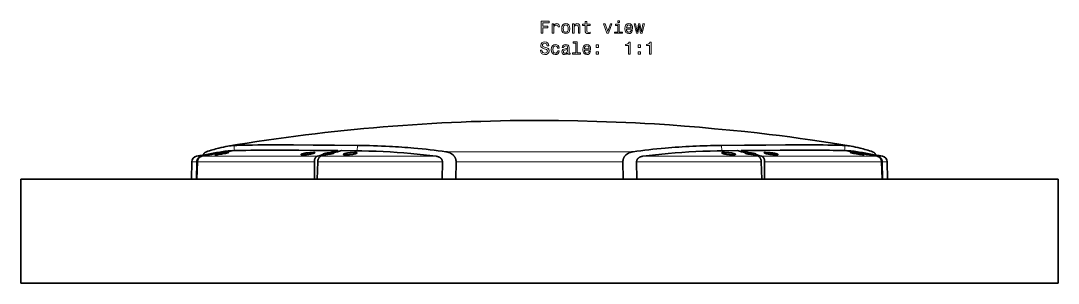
# Model space of a CAD drawing. Extents: x 138 to 926, y 210 to 761.
# Drawn here: x 626.3 to 926.3, y 684.9 to 760.6 of the extents above; entities that cross this region are included whole.
import ezdxf

# ---------------------------------------------------------------- set-up
doc = ezdxf.new("R2010")
doc.units = 0

msp = doc.modelspace()

# ---------------------------------------------------------------- linework, layer by layer
at = {"color": 7, "lineweight": 35, "ltscale": 0.001055}
for p, q in [((687.59, 723.11), (687.59, 723.15)), ((865.01, 723.11), (865.01, 723.15))]:
    msp.add_line(p, q, dxfattribs=at)
at = {"color": 7, "lineweight": 13, "ltscale": 0.037267}
for p, q in [((688.01, 724.65), (687.97, 723.16)), ((864.63, 723.16), (864.59, 724.65))]:
    msp.add_line(p, q, dxfattribs=at)
at = {"color": 7, "lineweight": 35, "ltscale": 0.007123}
for p, q in [((717.97, 723.16), (717.97, 722.87)), ((834.63, 723.16), (834.63, 722.87))]:
    msp.add_line(p, q, dxfattribs=at)
at = {"color": 7, "lineweight": 35, "ltscale": 0.094174}
for p, q in [((719.03, 723.15), (722.8, 723.11)), ((829.8, 723.11), (833.57, 723.15))]:
    msp.add_line(p, q, dxfattribs=at)
at = {"color": 7, "lineweight": 13, "ltscale": 0.038715}
for p, q in [((723.62, 723.1), (723.64, 724.65)), ((828.96, 724.65), (828.98, 723.1))]:
    msp.add_line(p, q, dxfattribs=at)
at = {"color": 7, "lineweight": 35, "ltscale": 0.025473}
msp.add_line((853.48, 724.8), (852.46, 724.8), dxfattribs=at)
at = {"color": 7, "lineweight": 13, "ltscale": 0.034781}
for p, q in [((677.16, 721.54), (678.55, 721.54)), ((874.05, 721.54), (875.44, 721.54))]:
    msp.add_line(p, q, dxfattribs=at)
at = {"color": 7, "lineweight": 13, "ltscale": 0.291411}
for p, q in [((678.79, 721.54), (690.44, 721.54)), ((862.16, 721.54), (873.81, 721.54))]:
    msp.add_line(p, q, dxfattribs=at)
at = {"color": 7, "lineweight": 35, "ltscale": 0.001085}
for p, q in [((681.2, 722.03), (681.2, 721.99)), ((871.4, 722.03), (871.4, 721.99))]:
    msp.add_line(p, q, dxfattribs=at)
at = {"color": 7, "lineweight": 35, "ltscale": 0.001427}
msp.add_line((684.04, 722.54), (684.04, 722.48), dxfattribs=at)
at = {"color": 7, "lineweight": 13}
for p, q in [((690.44, 721.54), (712.06, 721.54)), ((713.09, 721.54), (746.4, 721.54)), ((749.26, 722.82), (803.34, 722.82)), ((806.2, 721.54), (839.51, 721.54)), ((840.54, 721.54), (862.16, 721.54)), ((689.24, 719.92), (711.2, 719.92)), ((712.17, 719.92), (748.23, 719.92)), ((752.17, 719.95), (800.43, 719.95)), ((804.37, 719.92), (840.43, 719.92)), ((841.4, 719.92), (863.36, 719.92))]:
    msp.add_line(p, q, dxfattribs=at)
at = {"color": 7, "lineweight": 35, "ltscale": 0.007311}
for p, q in [((713.78, 722.03), (713.78, 721.74)), ((838.82, 722.03), (838.82, 721.74))]:
    msp.add_line(p, q, dxfattribs=at)
at = {"color": 7, "lineweight": 35, "ltscale": 0.010414}
msp.add_line((715.62, 722.54), (715.63, 722.12), dxfattribs=at)
at = {"color": 7, "lineweight": 35, "ltscale": 0.004407}
msp.add_line((716.7, 722.54), (716.69, 722.36), dxfattribs=at)
at = {"color": 7, "lineweight": 35, "ltscale": 0.004409}
msp.add_line((835.9, 722.54), (835.91, 722.36), dxfattribs=at)
at = {"color": 7, "lineweight": 35, "ltscale": 0.010415}
msp.add_line((836.98, 722.54), (836.97, 722.12), dxfattribs=at)
at = {"color": 7, "lineweight": 35, "ltscale": 0.001428}
msp.add_line((868.56, 722.54), (868.56, 722.48), dxfattribs=at)
at = {"color": 7, "lineweight": 35, "ltscale": 0.126095}
for p, q in [((675.77, 719.92), (675.64, 714.87)), ((876.83, 719.92), (876.96, 714.87))]:
    msp.add_line(p, q, dxfattribs=at)
at = {"color": 7, "lineweight": 13, "ltscale": 0.035487}
for p, q in [((675.77, 719.92), (677.19, 719.92)), ((875.41, 719.92), (876.83, 719.92))]:
    msp.add_line(p, q, dxfattribs=at)
at = {"color": 7, "lineweight": 35, "ltscale": 0.12608}
for p, q in [((677.19, 719.92), (677.08, 714.87)), ((875.41, 719.92), (875.52, 714.87))]:
    msp.add_line(p, q, dxfattribs=at)
at = {"color": 7, "lineweight": 35, "ltscale": 0.12611}
for p, q in [((677.41, 719.92), (677.25, 714.87)), ((875.19, 719.92), (875.35, 714.87))]:
    msp.add_line(p, q, dxfattribs=at)
at = {"color": 7, "lineweight": 13, "ltscale": 0.29574}
for p, q in [((677.41, 719.92), (689.24, 719.92)), ((863.36, 719.92), (875.19, 719.92))]:
    msp.add_line(p, q, dxfattribs=at)
at = {"color": 7, "lineweight": 35, "ltscale": 0.126052}
for p, q in [((711.2, 719.92), (711.21, 714.87)), ((841.4, 719.92), (841.39, 714.87))]:
    msp.add_line(p, q, dxfattribs=at)
at = {"color": 7, "lineweight": 35, "ltscale": 0.126137}
for p, q in [((712.17, 719.92), (711.98, 714.87)), ((840.43, 719.92), (840.62, 714.87))]:
    msp.add_line(p, q, dxfattribs=at)
at = {"color": 7, "lineweight": 35, "ltscale": 0.126064}
for p, q in [((748.15, 714.87), (748.23, 719.92)), ((804.45, 714.87), (804.37, 719.92))]:
    msp.add_line(p, q, dxfattribs=at)
at = {"color": 7, "lineweight": 35, "ltscale": 0.126915}
for p, q in [((752.1, 714.87), (752.17, 719.95)), ((800.5, 714.87), (800.43, 719.95))]:
    msp.add_line(p, q, dxfattribs=at)
at = {"color": 7, "lineweight": 35}
for p, q in [((626.3, 714.87), (626.3, 684.87)), ((926.3, 714.87), (626.3, 714.87)), ((926.3, 684.87), (926.3, 714.87)), ((626.3, 684.87), (926.3, 684.87))]:
    msp.add_line(p, q, dxfattribs=at)
at = {"color": 7, "lineweight": 13}
for points in [[(776.78, 757.02), (777.25, 757.02), (777.25, 758.63), (778.73, 758.63), (778.73, 759.04), (777.25, 759.04), (777.25, 760.09), (779.06, 760.09), (779.06, 760.52), (776.78, 760.52)], [(779.98, 757.02), (780.42, 757.02), (780.42, 758.57), (780.47, 758.94), (780.6, 759.21), (780.82, 759.37), (781.12, 759.42), (781.34, 759.39), (781.51, 759.29), (781.61, 759.11), (781.65, 758.88), (782.09, 758.88), (782.03, 759.29), (781.87, 759.58), (781.59, 759.76), (781.21, 759.82), (780.96, 759.78), (780.73, 759.68), (780.54, 759.51), (780.38, 759.28), (780.38, 759.73), (779.98, 759.73)], [(782.72, 758.37), (782.8, 757.75), (783.03, 757.3), (783.4, 757.02), (783.89, 756.92), (784.38, 757.02), (784.75, 757.29), (784.98, 757.75), (785.07, 758.37), (784.98, 758.98), (784.75, 759.44), (784.38, 759.72), (783.89, 759.82), (783.4, 759.72), (783.03, 759.44), (782.8, 758.98)], [(783.17, 758.37), (783.21, 758.83), (783.36, 759.16), (783.58, 759.36), (783.89, 759.43), (784.19, 759.36), (784.42, 759.16), (784.56, 758.83), (784.61, 758.37), (784.56, 757.91), (784.42, 757.58), (784.19, 757.38), (783.89, 757.31), (783.58, 757.38), (783.36, 757.58), (783.21, 757.91)], [(785.88, 757.02), (786.33, 757.02), (786.33, 758.58), (786.37, 758.94), (786.52, 759.2), (786.74, 759.36), (787.05, 759.42), (787.29, 759.37), (787.44, 759.24), (787.52, 759.01), (787.54, 758.71), (787.54, 757.02), (787.99, 757.02), (787.99, 758.8), (787.97, 759.16), (787.87, 759.45), (787.58, 759.73), (787.11, 759.82), (786.86, 759.79), (786.64, 759.69), (786.45, 759.53), (786.31, 759.31), (786.31, 759.73), (785.88, 759.73)], [(789.51, 759.26), (789.51, 757.9), (789.54, 757.46), (789.68, 757.16), (789.97, 756.98), (790.45, 756.92), (790.97, 756.95), (790.97, 757.33), (790.59, 757.3), (790.24, 757.34), (790.05, 757.47), (789.97, 757.68), (789.96, 757.98), (789.96, 759.26), (790.97, 759.26), (790.97, 759.63), (789.96, 759.63), (789.96, 760.43), (789.51, 760.43), (789.51, 759.63), (788.75, 759.63), (788.75, 759.26)], [(795.8, 757.02), (796.27, 757.02), (797.26, 759.73), (796.8, 759.73), (796.04, 757.54), (795.26, 759.73), (794.8, 759.73)], [(799.38, 757.39), (799.38, 759.63), (798.24, 759.63), (798.24, 759.26), (798.94, 759.26), (798.94, 757.39), (798.03, 757.39), (798.03, 757.02), (800.3, 757.02), (800.3, 757.39)], [(799.4, 760.64), (798.93, 760.64), (798.93, 760.13), (799.4, 760.13)], [(801.45, 758.24), (803.23, 758.24), (803.23, 758.45), (803.15, 759.03), (802.93, 759.46), (802.58, 759.73), (802.11, 759.82), (801.65, 759.72), (801.29, 759.44), (801.07, 758.98), (800.99, 758.37), (801.06, 757.75), (801.29, 757.3), (801.64, 757.02), (802.09, 756.92), (802.48, 756.99), (802.81, 757.16), (803.04, 757.43), (803.18, 757.79), (802.74, 757.79), (802.65, 757.59), (802.52, 757.44), (802.15, 757.32), (801.86, 757.37), (801.64, 757.55), (801.5, 757.84), (801.45, 758.23)], [(801.45, 758.62), (801.51, 758.96), (801.64, 759.22), (801.85, 759.38), (802.12, 759.43), (802.39, 759.38), (802.6, 759.22), (802.72, 758.96), (802.77, 758.62)], [(804.74, 757.02), (805.14, 759.32), (805.55, 757.02), (805.97, 757.02), (806.64, 759.73), (806.21, 759.73), (805.76, 757.43), (805.36, 759.73), (804.92, 759.73), (804.52, 757.43), (804.07, 759.73), (803.65, 759.73), (804.32, 757.02)], [(777.02, 752.12), (776.56, 752.12), (776.66, 751.59), (776.92, 751.2), (777.3, 750.96), (777.83, 750.87), (778.35, 750.95), (778.74, 751.18), (778.98, 751.52), (779.07, 751.98), (779, 752.4), (778.79, 752.66), (778.44, 752.84), (777.98, 752.97), (777.59, 753.07), (777.33, 753.18), (777.19, 753.34), (777.14, 753.59), (777.19, 753.82), (777.32, 753.99), (777.52, 754.11), (777.8, 754.15), (778.08, 754.1), (778.3, 753.96), (778.45, 753.73), (778.52, 753.43), (778.98, 753.43), (778.98, 753.44), (778.9, 753.91), (778.66, 754.26), (778.29, 754.49), (777.78, 754.56), (777.33, 754.49), (776.98, 754.27), (776.75, 753.95), (776.67, 753.52), (776.73, 753.14), (776.93, 752.89), (777.23, 752.71), (777.64, 752.58), (778.05, 752.47), (778.36, 752.36), (778.54, 752.2), (778.61, 751.93), (778.55, 751.67), (778.39, 751.46), (778.16, 751.34), (777.85, 751.3), (777.51, 751.35), (777.24, 751.51), (777.08, 751.78)], [(781.54, 752.78), (781.97, 752.78), (781.88, 753.18), (781.67, 753.5), (781.33, 753.7), (780.89, 753.77), (780.41, 753.67), (780.04, 753.39), (779.81, 752.93), (779.72, 752.32), (779.8, 751.71), (780.03, 751.25), (780.39, 750.97), (780.87, 750.87), (781.31, 750.95), (781.65, 751.16), (781.88, 751.49), (781.98, 751.94), (781.56, 751.94), (781.48, 751.66), (781.34, 751.44), (781.14, 751.31), (780.89, 751.27), (780.58, 751.34), (780.36, 751.54), (780.22, 751.87), (780.18, 752.33), (780.22, 752.79), (780.36, 753.11), (780.59, 753.32), (780.89, 753.39), (781.15, 753.34), (781.35, 753.22), (781.48, 753.03)], [(784.46, 751.32), (784.46, 751.31), (784.48, 751.14), (784.56, 751.02), (784.87, 750.92), (785.12, 750.96), (785.12, 751.3), (785.01, 751.29), (784.87, 751.35), (784.85, 751.56), (784.85, 752.96), (784.79, 753.32), (784.61, 753.57), (784.3, 753.72), (783.87, 753.77), (783.45, 753.71), (783.13, 753.54), (782.94, 753.27), (782.87, 752.92), (782.87, 752.89), (783.27, 752.89), (783.31, 753.1), (783.42, 753.25), (783.6, 753.35), (783.85, 753.38), (784.1, 753.36), (784.28, 753.28), (784.38, 753.15), (784.42, 752.97), (784.4, 752.76), (784.32, 752.65), (784.12, 752.6), (783.74, 752.56), (783.31, 752.47), (783, 752.31), (782.82, 752.05), (782.76, 751.68), (782.81, 751.35), (782.97, 751.1), (783.22, 750.94), (783.57, 750.89), (784.04, 751)], [(786.76, 754.22), (786.76, 751.34), (785.85, 751.34), (785.85, 750.97), (788.12, 750.97), (788.12, 751.34), (787.21, 751.34), (787.21, 754.59), (786.07, 754.59), (786.07, 754.22)], [(789.31, 752.2), (791.08, 752.2), (791.09, 752.4), (791.01, 752.98), (790.78, 753.42), (790.43, 753.68), (789.96, 753.77), (789.5, 753.67), (789.15, 753.39), (788.92, 752.93), (788.84, 752.33), (788.92, 751.71), (789.15, 751.25), (789.49, 750.97), (789.95, 750.87), (790.34, 750.94), (790.66, 751.11), (790.9, 751.38), (791.04, 751.75), (790.6, 751.75), (790.51, 751.54), (790.38, 751.39), (790, 751.27), (789.72, 751.33), (789.5, 751.5), (789.36, 751.79), (789.31, 752.18)], [(789.31, 752.57), (789.36, 752.92), (789.5, 753.17), (789.71, 753.33), (789.98, 753.39), (790.24, 753.33), (790.45, 753.17), (790.58, 752.92), (790.62, 752.57)], [(792.65, 752.93), (793.35, 752.93), (793.35, 753.68), (792.65, 753.68)], [(802.02, 750.97), (802.47, 750.97), (802.47, 754.5), (802.13, 754.5), (802.04, 754.19), (801.86, 753.98), (801.58, 753.86), (801.2, 753.82), (801.2, 753.46), (802.02, 753.46)], [(804.79, 752.93), (805.49, 752.93), (805.49, 753.68), (804.79, 753.68)], [(808.09, 750.97), (808.55, 750.97), (808.55, 754.5), (808.2, 754.5), (808.11, 754.19), (807.93, 753.98), (807.65, 753.86), (807.27, 753.82), (807.27, 753.46), (808.09, 753.46)], [(784.4, 751.92), (784.34, 751.66), (784.18, 751.45), (783.94, 751.32), (783.64, 751.28), (783.45, 751.3), (783.32, 751.38), (783.23, 751.52), (783.2, 751.72), (783.22, 751.9), (783.31, 752.02), (783.63, 752.17), (784.04, 752.23), (784.4, 752.35)], [(792.65, 750.97), (793.35, 750.97), (793.35, 751.72), (792.65, 751.72)], [(804.79, 750.97), (805.49, 750.97), (805.49, 751.72), (804.79, 751.72)]]:
    msp.add_lwpolyline(points, close=True, dxfattribs=at)
at = {"color": 7, "lineweight": 35}
for points in [[(776.3, 731.87), (779.06, 731.86), (781.83, 731.84), (787.35, 731.74), (792.88, 731.59), (798.45, 731.41), (804.02, 731.17), (806.8, 731.03), (809.59, 730.87), (813.9, 730.58), (818.21, 730.25), (822.57, 729.88), (826.93, 729.49), (831.29, 729.08), (835.64, 728.64), (839.2, 728.25), (842.75, 727.84), (845.71, 727.48), (848.67, 727.1), (851.63, 726.69), (854.58, 726.27), (860.48, 725.39), (866.38, 724.45)], [(687.9, 723.16), (688.9, 723.19), (690.05, 723.21), (691.36, 723.23), (692.82, 723.24), (694.41, 723.25), (696.14, 723.26), (697.53, 723.26), (698.98, 723.26)], [(700.14, 724.8), (697.33, 724.79), (696.03, 724.79), (694.81, 724.78), (693.3, 724.77), (691.93, 724.75), (690.72, 724.73), (689.65, 724.71), (688.75, 724.68), (688.36, 724.67), (688.01, 724.65)], [(698.98, 723.26), (702.66, 723.26), (706.67, 723.24), (710.99, 723.21), (714.41, 723.19), (717.97, 723.16)], [(723.64, 724.65), (717.02, 724.71), (710.85, 724.76), (705.19, 724.79), (702.59, 724.8), (700.14, 724.8)], [(852.46, 724.8), (850.01, 724.8), (847.41, 724.79), (841.75, 724.76), (835.58, 724.71), (828.96, 724.65)], [(834.63, 723.16), (838.19, 723.19), (841.61, 723.21), (845.93, 723.24), (849.94, 723.26), (853.62, 723.26)], [(864.59, 724.65), (864.26, 724.67), (863.9, 724.68), (863.06, 724.71), (862.08, 724.73), (860.96, 724.75), (859.71, 724.77), (858.34, 724.78), (857.22, 724.79), (856.04, 724.79), (853.48, 724.8)], [(853.62, 723.26), (855.07, 723.26), (856.46, 723.26), (857.77, 723.25), (859, 723.25), (860.16, 723.24), (861.24, 723.23), (862.55, 723.21), (863.7, 723.19), (864.7, 723.16)], [(678.55, 721.54), (678.45, 721.52), (678.35, 721.49), (678.25, 721.46), (678.16, 721.41), (678.06, 721.37), (677.97, 721.31), (677.88, 721.26), (677.8, 721.19), (677.72, 721.12), (677.65, 721.05), (677.58, 720.97), (677.51, 720.88), (677.45, 720.8), (677.4, 720.71), (677.35, 720.61), (677.31, 720.51), (677.27, 720.41), (677.24, 720.31), (677.22, 720.22), (677.21, 720.12), (677.19, 720.02), (677.19, 719.92)], [(678.79, 721.54), (678.68, 721.52), (678.58, 721.49), (678.49, 721.46), (678.39, 721.41), (678.29, 721.37), (678.2, 721.31), (678.12, 721.26), (678.03, 721.19), (677.95, 721.12), (677.88, 721.05), (677.81, 720.97), (677.74, 720.88), (677.68, 720.8), (677.63, 720.71), (677.58, 720.61), (677.54, 720.51), (677.5, 720.41), (677.47, 720.31), (677.44, 720.22), (677.43, 720.12), (677.41, 720.02), (677.41, 719.92)], [(679.01, 721.88), (679.08, 722.01), (679.15, 722.13), (679.23, 722.24), (679.27, 722.29), (679.31, 722.35), (679.35, 722.4), (679.4, 722.44), (679.47, 722.52), (679.55, 722.59), (679.63, 722.65), (679.71, 722.7), (679.8, 722.75), (679.88, 722.79), (679.97, 722.82)], [(679.69, 721.93), (679.69, 721.93), (679.69, 721.93), (679.69, 721.93), (679.7, 721.94), (679.71, 721.94), (679.76, 721.96), (679.88, 721.98), (680.31, 722.07), (680.68, 722.13), (681.39, 722.26), (682.1, 722.39), (682.4, 722.44), (682.97, 722.53)], [(680.4, 722.03), (679.98, 721.97), (679.85, 721.95), (679.76, 721.94), (679.71, 721.93), (679.69, 721.93), (679.69, 721.93), (679.69, 721.93), (679.69, 721.93), (679.69, 721.93)], [(680.4, 722.03), (681.04, 722.14), (681.81, 722.27), (682.53, 722.4), (682.9, 722.47), (683.15, 722.52), (683.46, 722.58), (683.62, 722.61), (683.68, 722.63), (683.69, 722.63), (683.69, 722.63), (683.69, 722.63), (683.69, 722.63), (683.69, 722.63)], [(681.44, 722.03), (681.59, 722.05), (681.96, 722.11), (682.41, 722.18), (682.78, 722.24), (683.39, 722.35), (683.62, 722.39)], [(681.87, 722.17), (682.33, 722.26), (682.83, 722.35), (683.41, 722.45), (683.72, 722.49), (684.04, 722.54)], [(682.46, 721.94), (682.46, 721.94), (682.47, 721.94), (682.47, 721.94), (682.48, 721.93), (682.51, 721.93), (682.56, 721.93), (682.62, 721.93), (682.7, 721.94), (682.81, 721.95), (683.09, 721.98), (683.42, 722.03), (683.87, 722.1), (684.35, 722.17), (684.68, 722.23), (685.14, 722.31), (685.46, 722.37), (685.79, 722.44), (686.03, 722.49), (686.2, 722.53)], [(682.73, 722.03), (682.87, 722.07), (683.05, 722.11), (683.28, 722.15), (683.68, 722.23), (684.15, 722.32), (684.42, 722.37), (684.64, 722.4), (684.96, 722.45), (685.41, 722.52), (685.77, 722.57), (686.03, 722.61), (686.23, 722.63), (686.31, 722.63), (686.38, 722.63), (686.41, 722.63), (686.44, 722.63), (686.45, 722.63), (686.46, 722.63), (686.46, 722.63), (686.46, 722.62)], [(683.69, 722.63), (683.69, 722.63), (683.69, 722.63), (683.69, 722.63), (683.68, 722.63), (683.67, 722.63), (683.62, 722.63), (683.55, 722.62), (683.43, 722.6), (682.97, 722.53)], [(686.46, 722.62), (686.46, 722.62), (686.46, 722.62), (686.45, 722.61), (686.44, 722.6), (686.41, 722.59), (686.36, 722.58), (686.29, 722.56), (686.2, 722.53)], [(707.33, 722.04), (707.33, 722.04), (707.33, 722.05), (707.35, 722.07), (707.37, 722.09), (707.41, 722.11), (707.47, 722.14), (707.55, 722.18), (707.66, 722.21), (707.82, 722.26), (707.92, 722.29), (708.04, 722.31)], [(710.61, 722.25), (710.45, 722.22), (710.3, 722.19), (710.16, 722.16), (709.96, 722.12), (709.78, 722.1), (709.47, 722.05), (709.19, 722.02), (709.01, 722), (708.85, 721.98), (708.55, 721.96), (708.29, 721.94), (708.05, 721.93), (707.84, 721.93), (707.75, 721.93), (707.66, 721.94), (707.6, 721.94), (707.54, 721.95), (707.48, 721.96), (707.43, 721.97), (707.4, 721.98), (707.38, 721.99), (707.36, 722), (707.34, 722.01), (707.33, 722.02), (707.33, 722.04)], [(711.33, 722.53), (711.33, 722.55), (711.32, 722.56), (711.3, 722.57), (711.28, 722.58), (711.26, 722.59), (711.23, 722.6), (711.18, 722.61), (711.12, 722.62), (711.06, 722.62), (710.99, 722.63), (710.83, 722.63), (710.63, 722.63), (710.41, 722.63), (710.15, 722.61), (709.87, 722.59), (709.54, 722.56), (709.31, 722.53), (709.05, 722.5), (708.85, 722.47), (708.63, 722.43), (708.4, 722.39), (708.26, 722.36), (708.04, 722.31)], [(712.06, 721.54), (712.02, 721.53), (711.99, 721.52), (711.95, 721.5), (711.91, 721.48), (711.84, 721.44), (711.77, 721.39), (711.71, 721.33), (711.64, 721.27), (711.58, 721.2), (711.53, 721.12), (711.48, 721.06), (711.45, 720.99), (711.41, 720.92), (711.38, 720.87), (711.36, 720.81), (711.32, 720.69), (711.28, 720.57), (711.25, 720.44), (711.23, 720.31), (711.21, 720.18), (711.2, 720.05), (711.2, 719.92)], [(713.09, 721.54), (713.06, 721.53), (713.02, 721.52), (712.98, 721.5), (712.94, 721.48), (712.87, 721.44), (712.8, 721.39), (712.73, 721.33), (712.67, 721.27), (712.6, 721.2), (712.54, 721.12), (712.51, 721.07), (712.48, 721.02), (712.45, 720.97), (712.42, 720.92), (712.37, 720.81), (712.32, 720.69), (712.28, 720.57), (712.24, 720.44), (712.21, 720.31), (712.19, 720.18), (712.17, 720.05), (712.17, 719.92)], [(713.64, 722.1), (713.64, 722.11), (713.64, 722.12), (713.65, 722.13), (713.66, 722.14), (713.68, 722.16), (713.71, 722.18), (713.74, 722.19), (713.79, 722.21), (713.84, 722.23), (713.93, 722.26), (714.04, 722.29), (714.17, 722.32), (714.3, 722.35), (714.44, 722.38)], [(713.78, 722.03), (713.72, 722.04), (713.7, 722.05), (713.68, 722.06), (713.65, 722.07), (713.65, 722.08), (713.64, 722.09), (713.64, 722.1), (713.64, 722.1)], [(716.04, 722.19), (716.18, 722.22), (716.37, 722.26), (716.46, 722.28), (716.54, 722.31), (716.63, 722.34), (716.71, 722.37), (716.76, 722.39), (716.79, 722.41), (716.81, 722.42), (716.82, 722.43), (716.83, 722.44), (716.83, 722.45), (716.84, 722.47)], [(716.84, 722.47), (716.83, 722.47), (716.83, 722.48), (716.82, 722.49), (716.8, 722.51), (716.78, 722.52), (716.76, 722.52), (716.7, 722.54)], [(719.57, 722.08), (719.58, 722.07), (719.59, 722.05), (719.6, 722.04), (719.61, 722.03), (719.63, 722.02), (719.66, 722.01), (719.69, 722), (719.74, 721.98), (719.78, 721.97), (719.84, 721.96), (719.96, 721.95), (720.04, 721.94), (720.13, 721.94), (720.32, 721.93), (720.53, 721.93), (720.76, 721.94), (721.01, 721.95), (721.28, 721.97), (721.58, 722), (721.75, 722.01), (721.93, 722.04), (722.09, 722.06), (722.27, 722.08), (722.47, 722.12), (722.7, 722.16), (722.84, 722.19), (722.99, 722.22), (723.07, 722.24), (723.15, 722.27), (723.23, 722.29), (723.31, 722.31)], [(719.84, 722.25), (719.92, 722.28), (720.01, 722.3), (720.1, 722.33), (720.19, 722.35), (720.31, 722.38), (720.52, 722.42), (720.68, 722.45), (720.84, 722.48), (720.98, 722.5), (721.15, 722.52), (721.3, 722.54), (721.49, 722.56), (721.66, 722.58), (721.95, 722.6), (722.23, 722.62), (722.48, 722.63), (722.71, 722.63), (722.92, 722.63), (723.03, 722.63), (723.12, 722.62), (723.21, 722.61), (723.28, 722.61), (723.36, 722.59), (723.42, 722.58), (723.48, 722.56), (723.51, 722.55), (723.53, 722.54), (723.55, 722.53), (723.56, 722.52), (723.57, 722.51), (723.57, 722.5), (723.57, 722.49)], [(746.4, 721.54), (746.56, 721.52), (746.63, 721.5), (746.71, 721.49), (746.82, 721.46), (746.93, 721.43), (747.03, 721.39), (747.14, 721.35), (747.25, 721.3), (747.36, 721.24), (747.46, 721.18), (747.56, 721.11), (747.66, 721.04), (747.74, 720.97), (747.82, 720.89), (747.9, 720.8), (747.94, 720.76), (747.97, 720.71), (748, 720.67), (748.03, 720.62), (748.07, 720.54), (748.11, 720.46), (748.15, 720.38), (748.17, 720.3), (748.2, 720.21), (748.21, 720.13), (748.22, 720.06), (748.22, 719.99), (748.23, 719.92)], [(752.17, 719.95), (752.17, 720.08), (752.16, 720.22), (752.14, 720.35), (752.12, 720.48), (752.09, 720.61), (752.06, 720.74), (752.01, 720.87), (751.96, 721), (751.9, 721.12), (751.84, 721.24), (751.77, 721.36), (751.69, 721.48), (751.61, 721.59), (751.52, 721.69), (751.42, 721.79), (751.33, 721.89), (751.22, 721.98), (751.11, 722.07), (751, 722.16), (750.89, 722.23), (750.79, 722.3), (750.68, 722.36), (750.56, 722.42), (750.48, 722.46), (750.41, 722.5), (750.33, 722.53), (750.25, 722.57), (750.09, 722.62), (749.93, 722.68), (749.77, 722.72), (749.6, 722.76), (749.43, 722.79), (749.26, 722.82)], [(800.43, 719.95), (800.43, 720.08), (800.44, 720.22), (800.46, 720.35), (800.48, 720.48), (800.51, 720.61), (800.54, 720.74), (800.59, 720.87), (800.64, 721), (800.7, 721.12), (800.76, 721.24), (800.83, 721.36), (800.91, 721.48), (801, 721.59), (801.08, 721.69), (801.18, 721.79), (801.28, 721.89), (801.38, 721.98), (801.49, 722.07), (801.6, 722.16), (801.71, 722.23), (801.81, 722.3), (801.92, 722.36), (802.04, 722.42), (802.12, 722.46), (802.19, 722.5), (802.27, 722.53), (802.35, 722.57), (802.51, 722.62), (802.67, 722.68), (802.83, 722.72), (803, 722.76), (803.17, 722.79), (803.34, 722.82)], [(804.37, 719.92), (804.38, 720), (804.38, 720.09), (804.4, 720.17), (804.41, 720.25), (804.44, 720.34), (804.47, 720.42), (804.49, 720.47), (804.51, 720.51), (804.54, 720.56), (804.56, 720.61), (804.62, 720.7), (804.69, 720.79), (804.76, 720.87), (804.84, 720.95), (804.92, 721.02), (805.01, 721.09), (805.1, 721.16), (805.2, 721.22), (805.3, 721.27), (805.39, 721.32), (805.49, 721.36), (805.6, 721.4), (805.67, 721.42), (805.74, 721.45), (805.81, 721.47), (805.88, 721.49), (805.96, 721.5), (806.04, 721.52), (806.12, 721.53), (806.2, 721.54)], [(833, 722.03), (832.97, 722.02), (832.94, 722.01), (832.91, 722), (832.88, 721.99), (832.83, 721.98), (832.78, 721.97), (832.71, 721.96), (832.62, 721.95), (832.53, 721.94), (832.44, 721.94), (832.25, 721.93), (832.05, 721.93), (831.83, 721.94), (831.59, 721.95), (831.34, 721.97), (831.03, 722), (830.86, 722.01), (830.68, 722.04), (830.5, 722.06), (830.31, 722.09), (830.16, 722.11), (830.01, 722.14), (829.84, 722.17), (829.71, 722.2), (829.57, 722.23), (829.42, 722.27), (829.29, 722.32), (829.19, 722.36), (829.12, 722.39), (829.09, 722.4), (829.07, 722.42), (829.06, 722.43), (829.04, 722.44), (829.04, 722.46), (829.03, 722.47), (829.03, 722.48), (829.03, 722.49)], [(833.03, 722.08), (833.02, 722.1), (833.01, 722.11), (833, 722.13), (832.98, 722.15), (832.94, 722.17), (832.88, 722.2), (832.8, 722.23), (832.69, 722.27), (832.57, 722.31), (832.44, 722.34), (832.33, 722.37), (832.14, 722.41), (831.98, 722.44), (831.83, 722.47), (831.68, 722.49), (831.49, 722.52), (831.31, 722.54), (831.15, 722.56), (830.99, 722.57), (830.69, 722.6), (830.42, 722.62), (830.16, 722.63), (829.93, 722.63), (829.72, 722.63), (829.61, 722.63), (829.51, 722.62), (829.43, 722.62), (829.35, 722.61), (829.29, 722.6), (829.23, 722.59), (829.17, 722.58), (829.13, 722.57), (829.09, 722.55), (829.07, 722.54), (829.06, 722.53)], [(835.77, 722.47), (835.77, 722.48), (835.78, 722.49), (835.8, 722.51), (835.82, 722.52), (835.84, 722.52), (835.9, 722.54)], [(836.64, 722.17), (836.41, 722.22), (836.3, 722.24), (836.2, 722.27), (836.09, 722.3), (835.98, 722.33), (835.9, 722.36), (835.86, 722.38), (835.81, 722.41), (835.8, 722.42), (835.78, 722.43), (835.77, 722.45), (835.77, 722.46), (835.77, 722.47)], [(838.96, 722.1), (838.96, 722.12), (838.95, 722.13), (838.94, 722.14), (838.93, 722.15), (838.9, 722.17), (838.87, 722.19), (838.81, 722.21), (838.72, 722.24), (838.62, 722.28), (838.51, 722.31), (838.38, 722.34), (838.24, 722.37), (838.09, 722.39)], [(838.82, 722.03), (838.86, 722.04), (838.89, 722.05), (838.92, 722.06), (838.94, 722.07), (838.95, 722.08), (838.96, 722.09), (838.96, 722.09), (838.96, 722.1)], [(839.51, 721.54), (839.54, 721.53), (839.58, 721.52), (839.62, 721.5), (839.66, 721.48), (839.73, 721.44), (839.8, 721.39), (839.87, 721.33), (839.94, 721.27), (840, 721.2), (840.06, 721.12), (840.09, 721.07), (840.12, 721.02), (840.15, 720.97), (840.18, 720.92), (840.24, 720.81), (840.28, 720.69), (840.32, 720.57), (840.36, 720.44), (840.39, 720.31), (840.41, 720.18), (840.43, 720.05), (840.43, 719.92)], [(840.54, 721.54), (840.58, 721.53), (840.61, 721.52), (840.65, 721.5), (840.69, 721.48), (840.76, 721.44), (840.83, 721.39), (840.89, 721.33), (840.96, 721.27), (841.02, 721.2), (841.07, 721.12), (841.12, 721.06), (841.15, 720.99), (841.19, 720.92), (841.22, 720.87), (841.24, 720.81), (841.28, 720.69), (841.32, 720.57), (841.35, 720.44), (841.37, 720.31), (841.39, 720.18), (841.4, 720.05), (841.4, 719.92)], [(841.27, 722.53), (841.27, 722.54), (841.28, 722.55), (841.29, 722.56), (841.3, 722.57), (841.32, 722.58), (841.35, 722.59), (841.39, 722.6), (841.43, 722.61), (841.48, 722.62), (841.54, 722.62), (841.66, 722.63), (841.75, 722.63), (841.85, 722.63), (842.06, 722.63), (842.3, 722.62), (842.57, 722.6), (842.88, 722.58), (843.07, 722.56), (843.27, 722.53)], [(843.27, 722.03), (842.99, 722.07), (842.68, 722.12), (842.5, 722.15), (842.29, 722.19), (842.18, 722.21), (842.05, 722.24), (841.92, 722.27), (841.72, 722.32), (841.56, 722.37), (841.5, 722.39), (841.45, 722.41), (841.4, 722.43), (841.37, 722.44), (841.32, 722.47), (841.29, 722.49), (841.28, 722.51), (841.27, 722.52), (841.27, 722.53)], [(845.27, 722.04), (845.27, 722.05), (845.25, 722.07), (845.23, 722.09), (845.19, 722.11), (845.14, 722.14), (845.07, 722.17), (844.98, 722.2), (844.86, 722.24), (844.68, 722.29), (844.58, 722.31), (844.41, 722.35), (844.27, 722.38), (844.04, 722.42), (843.85, 722.45), (843.68, 722.48), (843.46, 722.51), (843.27, 722.53)], [(843.27, 722.03), (843.58, 722), (843.86, 721.97), (844.1, 721.95), (844.33, 721.94), (844.53, 721.93), (844.71, 721.93), (844.87, 721.94), (845, 721.94), (845.06, 721.95), (845.11, 721.96), (845.15, 721.97), (845.19, 721.98), (845.22, 721.98), (845.24, 721.99), (845.25, 722), (845.26, 722.01), (845.27, 722.02), (845.27, 722.04)], [(868.82, 722.25), (868.25, 722.35), (867.82, 722.43), (867.51, 722.48), (867.27, 722.51), (867.02, 722.55), (866.81, 722.58), (866.5, 722.61), (866.39, 722.62), (866.3, 722.63), (866.24, 722.63), (866.19, 722.63), (866.16, 722.63), (866.14, 722.63), (866.14, 722.63), (866.14, 722.62), (866.14, 722.62)], [(866.14, 722.62), (866.14, 722.62), (866.14, 722.62), (866.14, 722.62), (866.15, 722.61), (866.17, 722.6), (866.2, 722.59), (866.3, 722.56), (866.44, 722.52), (866.58, 722.49), (866.77, 722.45), (866.94, 722.41), (867.16, 722.37), (867.45, 722.31)], [(870.14, 721.94), (870.14, 721.94), (870.14, 721.94), (870.13, 721.94), (870.12, 721.93), (870.09, 721.93), (870.04, 721.93), (869.98, 721.94), (869.89, 721.94), (869.78, 721.95), (869.49, 721.99), (869.22, 722.02), (868.88, 722.07), (868.64, 722.11), (868.34, 722.16), (867.96, 722.22), (867.45, 722.31)], [(870.66, 722.19), (870.44, 722.23), (869.97, 722.31), (869.49, 722.4), (868.96, 722.48), (868.7, 722.52), (868.56, 722.54)], [(868.82, 722.25), (869.14, 722.19), (869.37, 722.14), (869.55, 722.11), (869.8, 722.05), (869.96, 722.01), (870.06, 721.98), (870.1, 721.97), (870.12, 721.96), (870.13, 721.95), (870.14, 721.95), (870.14, 721.94), (870.14, 721.94)], [(870.91, 722.25), (870.29, 722.36), (869.82, 722.45), (869.44, 722.52), (869.2, 722.57), (869.05, 722.6), (868.96, 722.62), (868.93, 722.63), (868.91, 722.63), (868.91, 722.63), (868.91, 722.63), (868.91, 722.63)], [(868.91, 722.63), (868.91, 722.63), (868.91, 722.63), (868.91, 722.63), (868.91, 722.63), (868.93, 722.63), (868.96, 722.63), (869.12, 722.61), (869.4, 722.57), (869.87, 722.49), (870.25, 722.43), (870.91, 722.31)], [(871.16, 722.03), (870.89, 722.07), (870.53, 722.12), (869.95, 722.22), (869.43, 722.31), (869.06, 722.38)], [(870.66, 722.19), (870.92, 722.14), (871.15, 722.09), (871.32, 722.05), (871.4, 722.03)], [(872.91, 721.93), (872.91, 721.93), (872.91, 721.93), (872.91, 721.94), (872.89, 721.94), (872.85, 721.95), (872.75, 721.97), (872.57, 722.01), (872.31, 722.06), (871.9, 722.14), (871.32, 722.24), (870.91, 722.31)], [(870.91, 722.25), (871.59, 722.14), (872.02, 722.06), (872.46, 721.99), (872.73, 721.95), (872.86, 721.94), (872.89, 721.93), (872.91, 721.93), (872.91, 721.93), (872.91, 721.93), (872.91, 721.93), (872.91, 721.93)], [(873.59, 721.88), (873.52, 722.01), (873.45, 722.13), (873.37, 722.24), (873.33, 722.29), (873.29, 722.35), (873.25, 722.4), (873.2, 722.44), (873.13, 722.52), (873.05, 722.59), (872.97, 722.65), (872.89, 722.7), (872.8, 722.75), (872.72, 722.79), (872.63, 722.82)], [(873.81, 721.54), (873.92, 721.52), (874.02, 721.49), (874.12, 721.46), (874.21, 721.41), (874.31, 721.37), (874.4, 721.31), (874.48, 721.26), (874.57, 721.19), (874.65, 721.12), (874.72, 721.05), (874.79, 720.97), (874.86, 720.88), (874.92, 720.8), (874.97, 720.71), (875.02, 720.61), (875.06, 720.51), (875.1, 720.41), (875.13, 720.31), (875.16, 720.22), (875.17, 720.12), (875.19, 720.02), (875.19, 719.92)], [(874.05, 721.54), (874.15, 721.52), (874.25, 721.49), (874.35, 721.46), (874.44, 721.41), (874.54, 721.37), (874.63, 721.31), (874.72, 721.26), (874.8, 721.19), (874.88, 721.12), (874.95, 721.05), (875.02, 720.97), (875.09, 720.88), (875.15, 720.8), (875.2, 720.71), (875.25, 720.61), (875.29, 720.51), (875.33, 720.41), (875.36, 720.31), (875.38, 720.22), (875.4, 720.12), (875.41, 720.02), (875.41, 719.92)]]:
    msp.add_lwpolyline(points, dxfattribs=at)
for centre, radius, start, end in [((776.3, 181.87), 550, 90, 99.4261), ((698.92, 664.8), 61.04, 104.5576, 108.0866), ((691.66, 692.89), 32.02, 99.7739, 104.6224), ((776.12, 198.93), 531.64, 99.5851, 99.9737), ((776.64, 196.51), 534.07, 99.5644, 99.9581), ((687.62, 707.26), 15.88, 93.358, 100.0096), ((688.93, 708.83), 15.85, 93.3237, 99.8238), ((689.38, 667.71), 55.47, 91.8528, 92.7887), ((777.49, 493.97), 236.8, 104.5583, 105.1456), ((779.79, 486.9), 243.94, 104.4237, 104.9903), ((721.49, 501.83), 222.83, 87.0665, 89.4461), ((722.69, 525.65), 198.98, 85.0082, 87.0618), ((724.91, 550.08), 174.45, 81.9755, 85.0355), ((827.69, 550.08), 174.45, 94.9645, 98.0245), ((772.81, 486.9), 243.94, 75.0097, 75.5763), ((775.11, 493.97), 236.8, 74.8544, 75.4417), ((863.67, 708.83), 15.85, 80.1762, 86.6763), ((775.96, 196.51), 534.07, 80.0419, 80.4356), ((776.48, 198.93), 531.64, 80.0263, 80.4149), ((863.22, 667.71), 55.47, 87.2113, 88.1472), ((864.98, 707.26), 15.88, 79.9903, 86.6419), ((860.94, 692.89), 32.02, 75.3776, 80.226), ((853.68, 664.8), 61.04, 71.9134, 75.4424), ((677.47, 719.87), 1.7, 100.4093, 178.5), ((776.3, 181.87), 548.7, 99.5935, 100.4093), ((776.12, 198.92), 531.65, 100.2843, 100.5745), ((776.67, 196.35), 534.24, 100.2677, 100.557), ((683.86, 711.18), 11.17, 100.2444, 103.7568), ((681.58, 733.65), 11.44, 280.2724, 283.6822), ((777.93, 492.38), 238.44, 105.6063, 106.0359), ((780.35, 484.86), 246.05, 105.4417, 105.8624), ((716.51, 711.16), 11.41, 94.48, 100.4983), ((713.96, 733.37), 11.37, 274.3985, 280.5114), ((723.74, 547.04), 175.96, 82.601, 85.0016), ((828.86, 547.04), 175.97, 94.9984, 97.399), ((829.09, 722.48), 0.0602, 118.7831, 173.9379), ((832.97, 722.09), 0.0603, 298.818, 353.9511), ((838.65, 733.47), 11.47, 259.9008, 265.5769), ((836.08, 711.11), 11.46, 79.9045, 85.513), ((772.26, 484.86), 246.05, 74.1376, 74.5583), ((774.67, 492.38), 238.44, 73.9641, 74.3937), ((776.3, 181.87), 548.7, 79.5907, 80.4066), ((871.24, 734.62), 12.43, 256.4252, 259.9042), ((775.93, 196.34), 534.24, 79.443, 79.7323), ((776.48, 198.92), 531.65, 79.4255, 79.7157), ((875.13, 719.87), 1.7, 1.5, 79.5907)]:
    msp.add_arc(centre, radius, start, end, dxfattribs=at)
for centre, major_axis, ratio, start_param, end_param in [((594.77, 597.44), (211.91, 89.92), 0.414362, 0.661602, 0.75942), ((1211.43, 363.6), (470.74, -326.5), 0.327519, 2.708745, 2.766501), ((960.64, 594.89), (214.86, -92.44), 0.413644, 2.389773, 2.486611), ((684.46, 722.28), (2, 0.34), 0.043792, 2.609957, 3.134181), ((709.33, 722.28), (2, 0.25), 0.122674, 5.395266, 6.267828), ((721.57, 722.28), (2, 0.21), 0.142322, 2.603062, 3.126935), ((721.57, 722.28), (2, 0.21), 0.14212, 5.744977, 6.268551)]:
    msp.add_ellipse(centre, major_axis=major_axis, ratio=ratio, start_param=start_param, end_param=end_param, dxfattribs=at)

doc.saveas('drawing.dxf')
